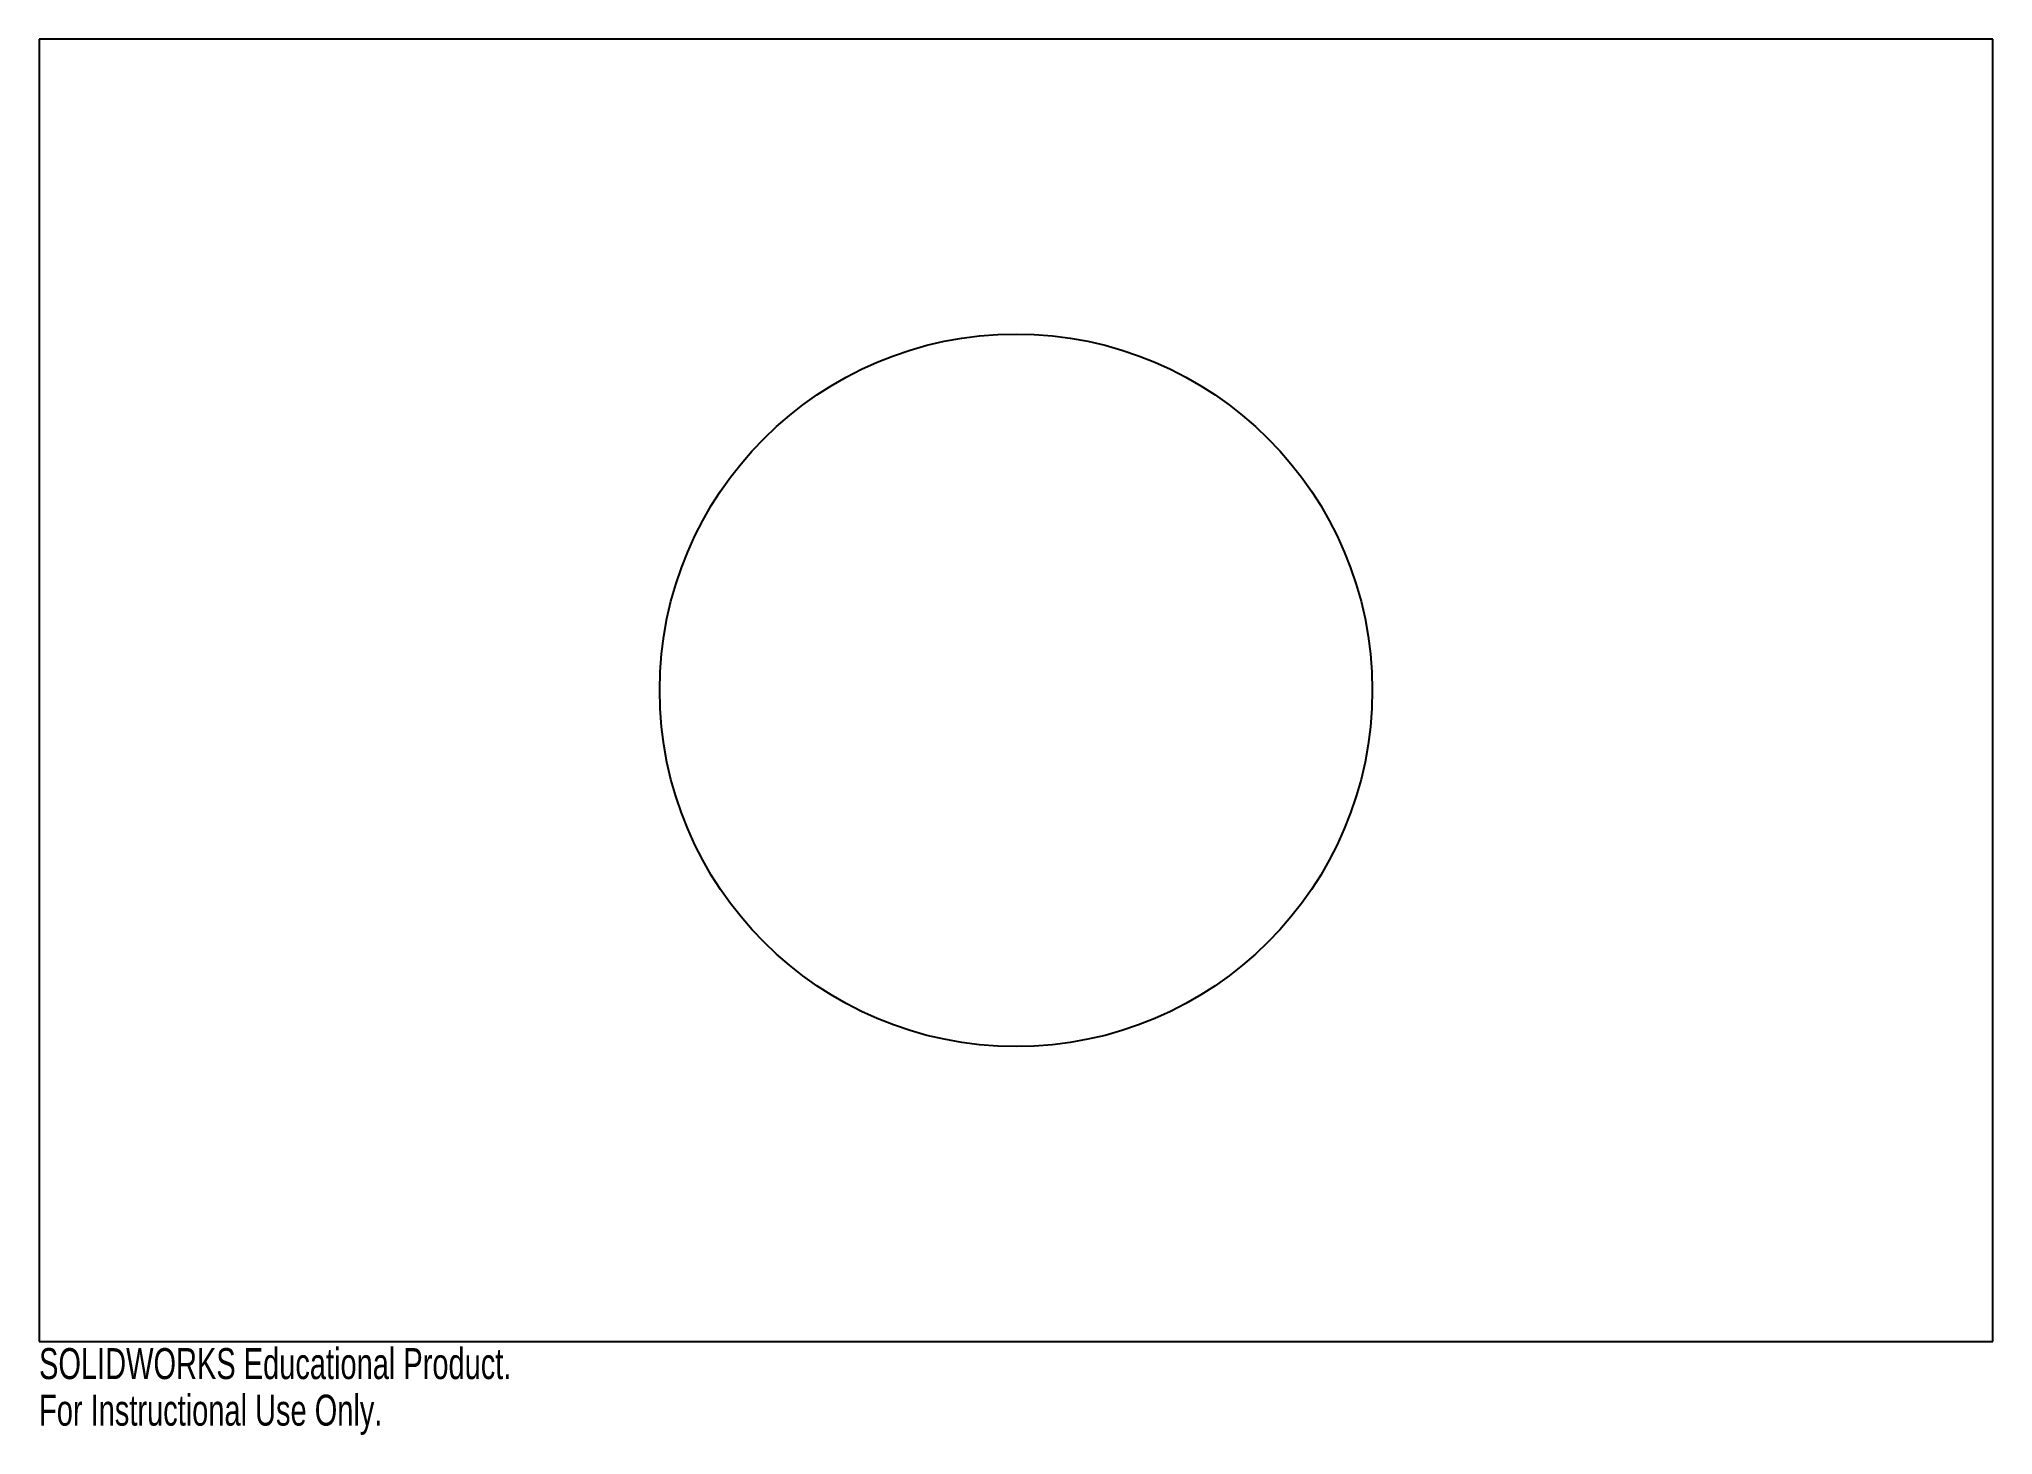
# Model space of a CAD drawing. Header units: inches. Extents: x 0 to 12, y -0.6 to 8.
import ezdxf

# ---------------------------------------------------------------- set-up
doc = ezdxf.new("R2010")
doc.units = ezdxf.units.IN
doc.header["$MEASUREMENT"] = 0
doc.styles.add('SLDTEXTSTYLE0', font='TXT', dxfattribs={"width": 0.7})

msp = doc.modelspace()

# ---------------------------------------------------------------- linework, layer by layer
at = {"color": 7, "linetype": 'Continuous', "lineweight": 25}
for p, q in [((12, 8), (0, 8)), ((0, 8), (0, 0)), ((12, 0), (12, 8)), ((0, 0), (12, 0))]:
    msp.add_line(p, q, dxfattribs=at)
msp.add_circle((6, 4), 2.188, dxfattribs=at)

# ---------------------------------------------------------------- texts
at = {"color": 7, "linetype": 'Continuous', "char_height": 0.1903, "attachment_point": 1, "style": 'SLDTEXTSTYLE0'}
for s, insert in [('SOLIDWORKS Educational Product.', (0, -0.04)), ('For Instructional Use Only.', (0, -0.326))]:
    msp.add_mtext(s, dxfattribs=dict(at, insert=insert))

doc.saveas('drawing.dxf')
